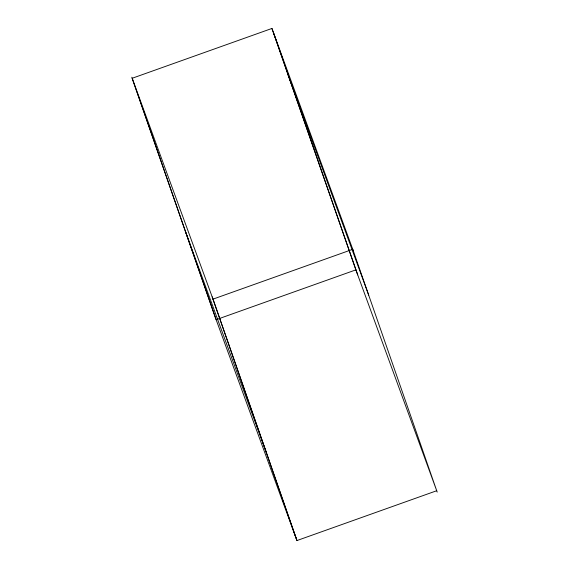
<?xml version="1.0" encoding="UTF-8"?>
<svg xmlns="http://www.w3.org/2000/svg" width="569" height="569" viewBox="0 0 569 569"><rect width="100%" height="100%" fill="white"/><g stroke="black" fill="none" stroke-linecap="round" stroke-linejoin="round"><path stroke-width="0.85" d="M353.249 250.666L271.932 28.45L132.179 78.266L216.135 319.686L355.881 269.87L437.198 492.085L352.752 249.314L213.005 299.13L131.802 77.228L215.751 318.647L296.961 540.55L436.708 490.734M287.388 72.896L368.705 295.112M185.33 231.17L266.534 453.066M273.767 33.486L357.723 274.905M271.932 28.45L355.881 269.87M213.005 299.13L296.961 540.55M212.166 296.833L296.122 538.26"/></g></svg>
